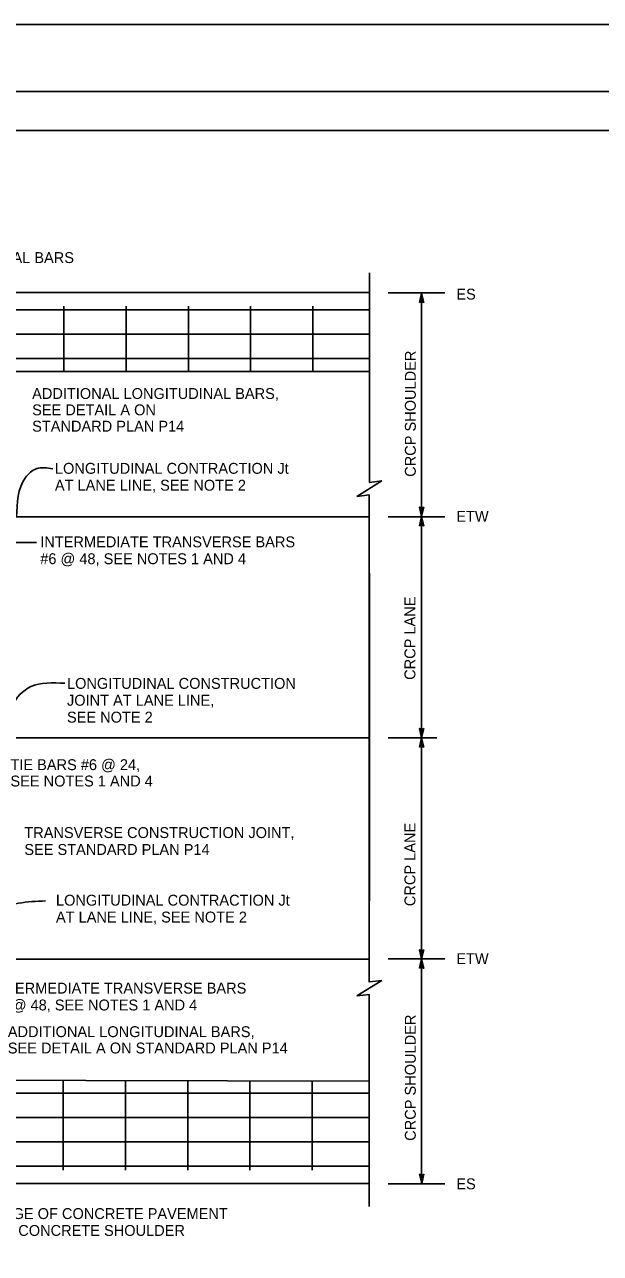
# Model space of a CAD drawing. Extents: x -893 to 867, y -474 to 712.
# Drawn here: x -184 to 186, y -78 to 712 of the extents above; entities that cross this region are included whole.
import ezdxf

# ---------------------------------------------------------------- set-up
doc = ezdxf.new("R2010")
doc.units = 0
for name, color, linetype in [('border_PLOTTING-ELEMENTS', 7, 'Continuous'), ('border_rw_22x34_Cut_Lines', 7, 'Continuous'), ('border_SHEET', 7, 'Continuous'), ('rd_PAVEMENT', 7, 'Continuous'), ('rd_PAVEMENT-anno', 7, 'Continuous'), ('STR_Reinforcement A', 7, 'Continuous'), ('STR_Reinforcement B', 7, 'Continuous')]:
    doc.layers.add(name, color=color, linetype=linetype)

msp = doc.modelspace()

# ---------------------------------------------------------------- linework, layer by layer
at = {"layer": 'border_PLOTTING-ELEMENTS'}
for points in [[(-893.45, -474.04), (866.55, -474.04), (866.55, 711.96), (-893.45, 711.96)], [(-863.45, 668.96), (836.55, 668.96), (836.55, -431.04), (-863.45, -431.04)]]:
    msp.add_lwpolyline(points, close=True, dxfattribs=at)
at = {"layer": 'border_rw_22x34_Cut_Lines'}
msp.add_lwpolyline([(-863.45, 668.96), (836.55, 668.96), (836.55, -431.04), (-863.45, -431.04)], close=True, dxfattribs=at)
at = {"layer": 'border_SHEET'}
msp.add_line((-813.45, 643.96), (811.55, 643.96), dxfattribs=at)
at = {"layer": 'rd_PAVEMENT'}
for p, q in [((37.33, 552.45), (37.33, 417.74)), ((-703.13, 539.75), (37.33, 539.75)), ((-192.47, 489.04), (37.33, 489.04)), ((45.33, 418.74), (29.33, 408.74)), ((37.33, 417.74), (45.33, 418.74)), ((29.33, 408.74), (37.33, 409.74)), ((37.19, 409.72), (37.19, 96.66)), ((-703.71, 395.62), (37.19, 395.62)), ((37.33, 359.47), (37.33, 253.6)), ((-703.13, 253.6), (37.33, 253.6)), ((37.33, 253.6), (37.33, 148.73)), ((-698.44, 111.29), (37.19, 111.29)), ((45.33, 97.68), (29.33, 87.68)), ((37.33, 96.68), (45.33, 97.68)), ((29.33, 87.68), (37.33, 88.68)), ((37.2, 88.67), (37.2, -47.54)), ((-703.13, -32.83), (37.33, -32.83))]:
    msp.add_line(p, q, dxfattribs=at)
msp.add_lwpolyline([(-236.56, 33.5), (37.33, 32.9)], dxfattribs=at)
at = {"layer": 'rd_PAVEMENT-anno'}
for p, q in [((49.49, 539.63), (85.92, 539.63)), ((70.91, 539.42), (70.91, 539.42)), ((70.92, 539.75), (70.92, 395.6)), ((69.57, 533.42), (69.57, 533.42)), ((72.24, 533.42), (72.24, 533.42)), ((49.49, 395.6), (85.92, 395.6)), ((69.59, 401.91), (69.59, 401.91)), ((70.9, 395.8), (70.9, 395.8)), ((70.92, 395.91), (70.92, 395.91)), ((70.92, 395.6), (70.92, 253.6)), ((72.26, 401.91), (72.26, 401.91)), ((69.56, 389.8), (69.56, 389.8)), ((72.23, 389.8), (72.23, 389.8)), ((-339.49, 379.19), (-176.77, 379.19)), ((49.49, 253.6), (80.65, 253.6)), ((69.57, 259.6), (69.57, 259.6)), ((70.9, 253.6), (70.9, 253.6)), ((70.9, 253.6), (70.9, 253.6)), ((70.9, 253.6), (70.9, 111.47)), ((72.24, 259.6), (72.24, 259.6)), ((69.56, 247.6), (69.56, 247.6)), ((72.23, 247.6), (72.23, 247.6)), ((49.49, 111.47), (85.9, 111.47)), ((69.56, 117.36), (69.56, 117.36)), ((70.89, 111.36), (70.89, 111.36)), ((70.9, 111.47), (70.9, -32.83)), ((70.9, 111.46), (70.9, 111.46)), ((72.23, 117.36), (72.23, 117.36)), ((69.56, 105.46), (69.56, 105.46)), ((72.23, 105.46), (72.23, 105.46)), ((69.63, -26.85), (69.63, -26.85)), ((72.3, -26.85), (72.3, -26.85)), ((49.49, -33.06), (85.9, -33.06)), ((70.96, -32.85), (70.96, -32.85))]:
    msp.add_line(p, q, dxfattribs=at)
for points in [[(69.57, 533.42), (70.91, 539.42), (72.24, 533.42), (71.89, 533.63), (70.92, 538.03), (69.93, 533.63), (70.28, 533.84), (70.91, 536.66), (71.53, 533.84), (71.18, 534.06), (70.91, 535.27), (70.64, 534.05), (70.91, 534.22), (72.24, 533.42), (70.91, 534.22)], [(69.56, 389.8), (70.9, 395.8), (72.23, 389.8), (71.87, 390.01), (70.9, 394.41), (69.91, 390.01), (70.27, 390.22), (70.9, 393.04), (71.52, 390.23), (71.16, 390.44), (70.89, 391.66), (70.62, 390.44), (70.9, 390.6), (72.23, 389.8), (70.9, 390.6)], [(72.26, 401.91), (70.92, 395.91), (69.59, 401.91), (69.95, 401.7), (70.92, 397.3), (71.91, 401.7), (71.55, 401.49), (70.93, 398.67), (70.3, 401.48), (70.66, 401.27), (70.93, 400.05), (71.2, 401.27), (70.92, 401.11), (69.59, 401.91), (70.92, 401.11)], [(69.56, 247.6), (70.9, 253.6), (72.23, 247.6), (71.88, 247.81), (70.91, 252.21), (69.92, 247.81), (70.27, 248.02), (70.9, 250.84), (71.52, 248.03), (71.17, 248.24), (70.9, 249.46), (70.63, 248.24), (70.9, 248.4), (72.23, 247.6), (70.9, 248.4)], [(72.24, 259.6), (70.9, 253.6), (69.57, 259.6), (69.93, 259.39), (70.9, 254.99), (71.89, 259.39), (71.53, 259.18), (70.9, 256.36), (70.28, 259.17), (70.64, 258.96), (70.91, 257.75), (71.18, 258.97), (70.9, 258.8), (69.57, 259.6), (70.9, 258.8)], [(72.23, 117.36), (70.89, 111.36), (69.56, 117.36), (69.91, 117.15), (70.88, 112.75), (71.87, 117.15), (71.52, 116.94), (70.89, 114.12), (70.27, 116.94), (70.62, 116.72), (70.89, 115.51), (71.16, 116.73), (70.89, 116.56), (69.56, 117.36), (70.89, 116.56)], [(69.56, 105.46), (70.9, 111.46), (72.23, 105.46), (71.87, 105.67), (70.9, 110.07), (69.91, 105.67), (70.27, 105.88), (70.89, 108.7), (71.52, 105.89), (71.16, 106.1), (70.89, 107.31), (70.62, 106.09), (70.9, 106.26), (72.23, 105.46), (70.9, 106.26)], [(72.3, -26.85), (70.96, -32.85), (69.63, -26.85), (69.98, -27.07), (70.96, -31.46), (71.94, -27.06), (71.59, -27.28), (70.96, -30.09), (70.34, -27.28), (70.69, -27.49), (70.96, -28.71), (71.23, -27.49), (70.96, -27.65), (69.63, -26.85), (70.96, -27.65)]]:
    msp.add_lwpolyline(points, close=True, dxfattribs=at)
for points in [[(-189.45, 395.56), (-183.73, 420.82), (-176.81, 426.53), (-166.21, 426.53)], [(-201.33, 254.25), (-180.24, 286.49), (-158.4, 288.72)], [(-215.69, 111.05), (-202.1, 141.82), (-170.9, 148.77)]]:
    msp.add_spline(points, degree=3, dxfattribs=at)
at = {"layer": 'STR_Reinforcement A'}
for p, q in [((-703.13, 528.6), (37.33, 528.6)), ((-703.13, 512.95), (37.33, 512.95)), ((-703.13, 497.31), (37.33, 497.31)), ((-703.13, 25.25), (37.33, 25.25)), ((-703.13, 9.6), (37.33, 9.6)), ((-703.13, -6.04), (37.33, -6.04)), ((-703.13, -21.68), (37.33, -21.68))]:
    msp.add_line(p, q, dxfattribs=at)
at = {"layer": 'STR_Reinforcement B'}
for p, q in [((-159.01, 531.1), (-159.01, 489.04)), ((-119.01, 531.1), (-119.01, 489.04)), ((-79.01, 531.1), (-79.01, 489.04)), ((-39.01, 531.1), (-39.01, 489.04)), ((0.99, 531.1), (0.99, 489.04)), ((-159.49, 33.12), (-159.49, -24.18)), ((-119.49, 33.03), (-119.49, -24.18)), ((-79.49, 32.93), (-79.49, -24.18)), ((-39.49, 32.84), (-39.49, -24.18)), ((0.51, 32.84), (0.51, -24.18))]:
    msp.add_line(p, q, dxfattribs=at)

# ---------------------------------------------------------------- texts
at = {"layer": 'rd_PAVEMENT-anno'}
for s, p in [('LONGITUDINAL BARS', (-249.86, 558.71)), ('ES', (93.22, 535.24)), ('ADDITIONAL LONGITUDINAL BARS,', (-179.49, 471.35)), ('SEE DETAIL A ON', (-179.49, 460.85)), ('STANDARD PLAN P14', (-179.49, 450.35)), ('LONGITUDINAL CONTRACTION Jt', (-164.83, 423.27)), ('AT LANE LINE, SEE NOTE 2', (-164.83, 412.43)), ('ETW', (93.22, 392.44)), ('INTERMEDIATE TRANSVERSE BARS', (-174.26, 376.03)), ('#6 @ 48, SEE NOTES 1 AND 4', (-174.26, 365.19)), ('LONGITUDINAL CONSTRUCTION', (-157.09, 285.07)), ('JOINT AT LANE LINE,', (-157.09, 274.23)), ('SEE NOTE 2', (-157.09, 263.39)), ('TIE BARS #6 @ 24,', (-193.45, 232.83)), ('SEE NOTES 1 AND 4 ', (-193.45, 222.33)), ('TRANSVERSE CONSTRUCTION JOINT,', (-184.52, 189.19)), ('SEE STANDARD PLAN P14', (-184.52, 178.35)), ('LONGITUDINAL CONTRACTION Jt', (-164.17, 145.75)), ('AT LANE LINE, SEE NOTE 2', (-164.17, 134.91)), ('ETW', (93.22, 108.16)), ('INTERMEDIATE TRANSVERSE BARS', (-205.62, 89.24)), ('#6 @ 48, SEE NOTES 1 AND 4', (-205.62, 78.4)), ('ADDITIONAL LONGITUDINAL BARS,', (-195.12, 61.25)), ('SEE DETAIL A ON STANDARD PLAN P14', (-195.12, 50.75)), ('ES', (93.22, -36.54)), ('EDGE OF CONCRETE PAVEMENT', (-205.05, -55.66)), ('OR CONCRETE SHOULDER', (-205.05, -66.5))]:
    msp.add_text(s, height=7, dxfattribs=at).set_placement(p)
for s, p in [('CRCP SHOULDER', (67.16, 421.31)), ('CRCP LANE', (66.9, 290.82)), ('CRCP LANE', (66.9, 145.41)), ('CRCP SHOULDER', (67.15, -5.4))]:
    msp.add_text(s, height=7, rotation=90, dxfattribs=at).set_placement(p)

doc.saveas('drawing.dxf')
